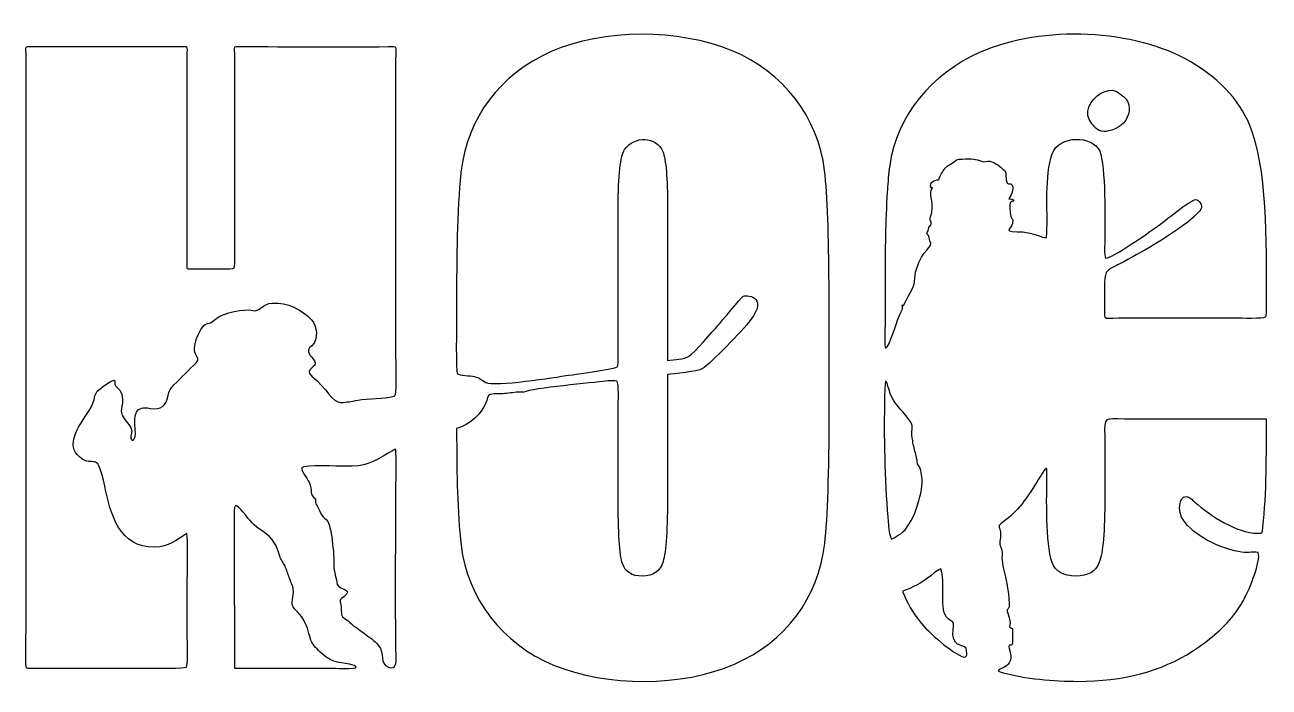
# Model space of a CAD drawing. Header units: centimetres. Extents: x -4.92 to -1.62, y 5.11 to 7.23.
# Drawn here: x -4.915 to -3.201, y 5.109 to 6.021 of the extents above; entities that cross this region are included whole.
import ezdxf

# ---------------------------------------------------------------- set-up
doc = ezdxf.new("R2010")
doc.units = ezdxf.units.CM
doc.header["$MEASUREMENT"] = 0
doc.layers.add('layer 1', color=7, linetype='Continuous')

msp = doc.modelspace()

# ---------------------------------------------------------------- linework, layer by layer
at = {"layer": 'layer 1', "color": 250}
for points, knots in [([(-3.40618, 5.69155), (-3.37722, 5.70666), (-3.34303, 5.72671), (-3.31667, 5.74593), (-3.31667, 5.74593), (-3.31171, 5.74957), (-3.29775, 5.76131), (-3.29454, 5.76689), (-3.29454, 5.76689), (-3.29198, 5.77132), (-3.29705, 5.78042), (-3.30205, 5.78009), (-3.30205, 5.78009), (-3.30866, 5.77965), (-3.3461, 5.74923), (-3.35512, 5.74265), (-3.35512, 5.74265), (-3.36604, 5.7347), (-3.41514, 5.70047), (-3.42573, 5.69914), (-3.42573, 5.69914), (-3.42839, 5.70314), (-3.42698, 5.71919), (-3.42694, 5.7246), (-3.42694, 5.7246), (-3.42675, 5.74941), (-3.42579, 5.82606), (-3.4341, 5.84653), (-3.4341, 5.84653), (-3.4438, 5.86871), (-3.48998, 5.86919), (-3.4997, 5.84311), (-3.4997, 5.84311), (-3.5103, 5.81151), (-3.50542, 5.76674), (-3.50706, 5.73325), (-3.50706, 5.73325), (-3.50717, 5.73113), (-3.5074, 5.72931), (-3.50775, 5.72722), (-3.50775, 5.72722), (-3.52663, 5.73167), (-3.52561, 5.73504), (-3.54804, 5.73573), (-3.54804, 5.73573), (-3.57079, 5.73644), (-3.55246, 5.73905), (-3.55385, 5.75147), (-3.55385, 5.75147), (-3.55416, 5.75427), (-3.55666, 5.7535), (-3.55762, 5.76154), (-3.55762, 5.76154), (-3.56018, 5.78313), (-3.55314, 5.77559), (-3.5526, 5.77835), (-3.5526, 5.77835), (-3.55216, 5.7806), (-3.55779, 5.78061), (-3.55953, 5.78116), (-3.55953, 5.78116), (-3.55561, 5.78702), (-3.55223, 5.79275), (-3.55456, 5.79984), (-3.55456, 5.79984), (-3.55659, 5.80368), (-3.56119, 5.7992), (-3.5623, 5.8041), (-3.5623, 5.8041), (-3.56422, 5.81265), (-3.56252, 5.81754), (-3.56544, 5.82), (-3.56544, 5.82), (-3.57158, 5.82517), (-3.57722, 5.83116), (-3.58563, 5.83282), (-3.58563, 5.83282), (-3.59005, 5.83369), (-3.59317, 5.83095), (-3.59721, 5.8328), (-3.59721, 5.8328), (-3.60421, 5.836), (-3.61158, 5.83622), (-3.61907, 5.83597), (-3.61907, 5.83597), (-3.63306, 5.83549), (-3.62623, 5.83692), (-3.64272, 5.82712), (-3.64272, 5.82712), (-3.64723, 5.82444), (-3.65018, 5.81929), (-3.65323, 5.81385), (-3.65323, 5.81385), (-3.65789, 5.80553), (-3.65302, 5.80834), (-3.65836, 5.80695), (-3.65836, 5.80695), (-3.6703, 5.80461), (-3.66646, 5.79819), (-3.66681, 5.79682), (-3.66681, 5.79682), (-3.66708, 5.79579), (-3.66522, 5.79658), (-3.66443, 5.79618), (-3.66443, 5.79618), (-3.67171, 5.78781), (-3.65988, 5.77598), (-3.66773, 5.75463), (-3.66773, 5.75463), (-3.66891, 5.75143), (-3.66325, 5.74705), (-3.66819, 5.74365), (-3.66819, 5.74365), (-3.67138, 5.74146), (-3.66892, 5.73765), (-3.67182, 5.73463), (-3.67182, 5.73463), (-3.67248, 5.73394), (-3.67281, 5.7326), (-3.67174, 5.73212), (-3.67174, 5.73212), (-3.66847, 5.73065), (-3.66886, 5.72461), (-3.66815, 5.72331), (-3.66815, 5.72331), (-3.66226, 5.71258), (-3.67916, 5.71299), (-3.68678, 5.68395), (-3.68678, 5.68395), (-3.68817, 5.67864), (-3.68927, 5.67297), (-3.68911, 5.66732), (-3.68911, 5.66732), (-3.69041, 5.65767), (-3.69939, 5.64598), (-3.70341, 5.63558), (-3.70341, 5.63558), (-3.70423, 5.63347), (-3.70491, 5.63378), (-3.70652, 5.63502), (-3.70652, 5.63502), (-3.7039, 5.62921), (-3.70812, 5.62543), (-3.71068, 5.61946), (-3.71068, 5.61946), (-3.71412, 5.61142), (-3.72354, 5.57776), (-3.72922, 5.57508), (-3.72922, 5.57508), (-3.73109, 5.57701), (-3.72987, 5.60406), (-3.72985, 5.60879), (-3.72985, 5.60879), (-3.72978, 5.62686), (-3.72967, 5.64494), (-3.72969, 5.66301), (-3.72969, 5.66301), (-3.7298, 5.70293), (-3.72964, 5.74257), (-3.7274, 5.78244), (-3.7274, 5.78244), (-3.7272, 5.7859), (-3.72698, 5.78935), (-3.72675, 5.79281), (-3.72675, 5.79281), (-3.72599, 5.8041), (-3.72501, 5.81532), (-3.7235, 5.82653), (-3.7235, 5.82653), (-3.71407, 5.89521), (-3.6661, 5.95314), (-3.59863, 5.98294), (-3.59863, 5.98294), (-3.51358, 6.02051), (-3.3847, 6.0148), (-3.30832, 5.96943), (-3.30832, 5.96943), (-3.26579, 5.9442), (-3.23786, 5.91267), (-3.22435, 5.87483), (-3.22435, 5.87483), (-3.20062, 5.80682), (-3.20482, 5.70263), (-3.20421, 5.63005), (-3.20421, 5.63005), (-3.2042, 5.62808), (-3.20422, 5.61972), (-3.20557, 5.61839), (-3.20557, 5.61839), (-3.20801, 5.616), (-3.24082, 5.61711), (-3.24635, 5.6171), (-3.24635, 5.6171), (-3.30031, 5.61701), (-3.35435, 5.61724), (-3.40829, 5.61704), (-3.40829, 5.61704), (-3.43168, 5.61696), (-3.42731, 5.61236), (-3.42732, 5.63802), (-3.42732, 5.63802), (-3.42733, 5.64721), (-3.42885, 5.6726), (-3.42501, 5.67939), (-3.42501, 5.67939), (-3.42194, 5.68481), (-3.41172, 5.68873), (-3.40618, 5.69155)], [0, 0, 0, 0, 0.0188679, 0.0188679, 0.0188679, 0.0188679, 0.0377358, 0.0377358, 0.0377358, 0.0377358, 0.0566038, 0.0566038, 0.0566038, 0.0566038, 0.0754717, 0.0754717, 0.0754717, 0.0754717, 0.0943396, 0.0943396, 0.0943396, 0.0943396, 0.1132075, 0.1132075, 0.1132075, 0.1132075, 0.1320755, 0.1320755, 0.1320755, 0.1320755, 0.1509434, 0.1509434, 0.1509434, 0.1509434, 0.1698113, 0.1698113, 0.1698113, 0.1698113, 0.1886792, 0.1886792, 0.1886792, 0.1886792, 0.2075472, 0.2075472, 0.2075472, 0.2075472, 0.2264151, 0.2264151, 0.2264151, 0.2264151, 0.245283, 0.245283, 0.245283, 0.245283, 0.2641509, 0.2641509, 0.2641509, 0.2641509, 0.2830189, 0.2830189, 0.2830189, 0.2830189, 0.3018868, 0.3018868, 0.3018868, 0.3018868, 0.3207547, 0.3207547, 0.3207547, 0.3207547, 0.3396226, 0.3396226, 0.3396226, 0.3396226, 0.3584906, 0.3584906, 0.3584906, 0.3584906, 0.3773585, 0.3773585, 0.3773585, 0.3773585, 0.3962264, 0.3962264, 0.3962264, 0.3962264, 0.4150943, 0.4150943, 0.4150943, 0.4150943, 0.4339623, 0.4339623, 0.4339623, 0.4339623, 0.4528302, 0.4528302, 0.4528302, 0.4528302, 0.4716981, 0.4716981, 0.4716981, 0.4716981, 0.490566, 0.490566, 0.490566, 0.490566, 0.509434, 0.509434, 0.509434, 0.509434, 0.5283019, 0.5283019, 0.5283019, 0.5283019, 0.5471698, 0.5471698, 0.5471698, 0.5471698, 0.5660377, 0.5660377, 0.5660377, 0.5660377, 0.5849057, 0.5849057, 0.5849057, 0.5849057, 0.6037736, 0.6037736, 0.6037736, 0.6037736, 0.6226415, 0.6226415, 0.6226415, 0.6226415, 0.6415094, 0.6415094, 0.6415094, 0.6415094, 0.6603774, 0.6603774, 0.6603774, 0.6603774, 0.6792453, 0.6792453, 0.6792453, 0.6792453, 0.6981132, 0.6981132, 0.6981132, 0.6981132, 0.7169811, 0.7169811, 0.7169811, 0.7169811, 0.7358491, 0.7358491, 0.7358491, 0.7358491, 0.754717, 0.754717, 0.754717, 0.754717, 0.7735849, 0.7735849, 0.7735849, 0.7735849, 0.7924528, 0.7924528, 0.7924528, 0.7924528, 0.8113208, 0.8113208, 0.8113208, 0.8113208, 0.8301887, 0.8301887, 0.8301887, 0.8301887, 0.8490566, 0.8490566, 0.8490566, 0.8490566, 0.8679245, 0.8679245, 0.8679245, 0.8679245, 0.8867925, 0.8867925, 0.8867925, 0.8867925, 0.9056604, 0.9056604, 0.9056604, 0.9056604, 0.9245283, 0.9245283, 0.9245283, 0.9245283, 0.9433962, 0.9433962, 0.9433962, 0.9433962, 0.9622642, 0.9622642, 0.9622642, 0.9622642, 1, 1, 1, 1]), ([(-3.80694, 5.48883), (-3.80694, 5.40288), (-3.80892, 5.34215), (-3.81306, 5.30647), (-3.81306, 5.30647), (-3.82153, 5.2318), (-3.86679, 5.17116), (-3.93722, 5.14033), (-3.93722, 5.14033), (-4.00956, 5.10865), (-4.11278, 5.10865), (-4.1868, 5.13907), (-4.1868, 5.13907), (-4.25732, 5.16804), (-4.3054, 5.23072), (-4.3142, 5.30395), (-4.3142, 5.30395), (-4.31957, 5.35047), (-4.31997, 5.40352), (-4.32036, 5.45039), (-4.32036, 5.45039), (-4.3204, 5.45518), (-4.32043, 5.45997), (-4.32045, 5.46477), (-4.32045, 5.46477), (-4.30264, 5.46922), (-4.28451, 5.48575), (-4.27882, 5.50341), (-4.27882, 5.50341), (-4.27677, 5.50976), (-4.2775, 5.51196), (-4.26842, 5.51226), (-4.26842, 5.51226), (-4.2608, 5.51251), (-4.25659, 5.51241), (-4.24871, 5.5134), (-4.24871, 5.5134), (-4.24114, 5.51435), (-4.23526, 5.51513), (-4.22755, 5.51484), (-4.22755, 5.51484), (-4.2166, 5.52013), (-4.13125, 5.5281), (-4.11505, 5.52989), (-4.11505, 5.52989), (-4.11274, 5.53015), (-4.10128, 5.53121), (-4.09961, 5.52999), (-4.09961, 5.52999), (-4.09621, 5.52753), (-4.09778, 5.4992), (-4.09778, 5.49388), (-4.09778, 5.49388), (-4.09784, 5.4528), (-4.09778, 5.41171), (-4.09778, 5.37062), (-4.09778, 5.37062), (-4.09778, 5.32107), (-4.0958, 5.29043), (-4.09184, 5.2789), (-4.09184, 5.2789), (-4.08787, 5.26719), (-4.07868, 5.26142), (-4.06426, 5.26142), (-4.06426, 5.26142), (-4.04949, 5.26142), (-4.03994, 5.26809), (-4.03579, 5.28142), (-4.03579, 5.28142), (-4.03165, 5.29476), (-4.02967, 5.32665), (-4.02967, 5.37693), (-4.02967, 5.37693), (-4.02967, 5.43091), (-4.02967, 5.4849), (-4.02967, 5.53888), (-4.02967, 5.53888), (-4.02194, 5.53982), (-3.98732, 5.54338), (-3.98212, 5.54674), (-3.98212, 5.54674), (-3.96887, 5.55529), (-3.92648, 5.5998), (-3.91566, 5.61359), (-3.91566, 5.61359), (-3.88862, 5.64897), (-3.92359, 5.64845), (-3.92583, 5.64673), (-3.92583, 5.64673), (-3.92794, 5.64511), (-3.95601, 5.61151), (-3.96047, 5.60637), (-3.96047, 5.60637), (-3.96704, 5.59878), (-3.99297, 5.56881), (-3.99927, 5.56477), (-3.99927, 5.56477), (-4.00756, 5.55946), (-4.01995, 5.55967), (-4.02967, 5.55858), (-4.02967, 5.55858), (-4.02967, 5.55858), (-4.02967, 5.76977), (-4.02967, 5.76977), (-4.02967, 5.76977), (-4.02967, 5.80941), (-4.03183, 5.83482), (-4.03615, 5.84599), (-4.03615, 5.84599), (-4.04465, 5.86775), (-4.07599, 5.86794), (-4.08877, 5.84906), (-4.08877, 5.84906), (-4.09472, 5.84023), (-4.09778, 5.81374), (-4.09778, 5.76977), (-4.09778, 5.76977), (-4.09778, 5.70022), (-4.09807, 5.63066), (-4.09754, 5.56111), (-4.09754, 5.56111), (-4.09753, 5.55906), (-4.09772, 5.55086), (-4.09909, 5.54947), (-4.09909, 5.54947), (-4.10145, 5.54708), (-4.15804, 5.53931), (-4.16581, 5.53815), (-4.16581, 5.53815), (-4.18451, 5.53533), (-4.26833, 5.52177), (-4.28032, 5.5283), (-4.28032, 5.5283), (-4.28677, 5.53182), (-4.28771, 5.53434), (-4.29624, 5.53646), (-4.29624, 5.53646), (-4.30107, 5.53767), (-4.31689, 5.53713), (-4.31955, 5.54059), (-4.31955, 5.54059), (-4.32146, 5.54309), (-4.32054, 5.60836), (-4.32052, 5.61656), (-4.32052, 5.61656), (-4.32043, 5.67573), (-4.32063, 5.73869), (-4.31622, 5.79757), (-4.31622, 5.79757), (-4.31572, 5.80424), (-4.31512, 5.81087), (-4.31438, 5.81752), (-4.31438, 5.81752), (-4.30592, 5.89219), (-4.26065, 5.95283), (-4.19023, 5.98367), (-4.19023, 5.98367), (-4.11788, 6.01534), (-4.01467, 6.01534), (-3.94065, 5.98493), (-3.94065, 5.98493), (-3.87013, 5.95595), (-3.82205, 5.89327), (-3.81325, 5.82004), (-3.81325, 5.82004), (-3.80522, 5.75332), (-3.80694, 5.58137), (-3.80694, 5.48883)], [0, 0, 0, 0, 0.0232558, 0.0232558, 0.0232558, 0.0232558, 0.0465116, 0.0465116, 0.0465116, 0.0465116, 0.0697674, 0.0697674, 0.0697674, 0.0697674, 0.0930233, 0.0930233, 0.0930233, 0.0930233, 0.1162791, 0.1162791, 0.1162791, 0.1162791, 0.1395349, 0.1395349, 0.1395349, 0.1395349, 0.1627907, 0.1627907, 0.1627907, 0.1627907, 0.1860465, 0.1860465, 0.1860465, 0.1860465, 0.2093023, 0.2093023, 0.2093023, 0.2093023, 0.2325581, 0.2325581, 0.2325581, 0.2325581, 0.255814, 0.255814, 0.255814, 0.255814, 0.2790698, 0.2790698, 0.2790698, 0.2790698, 0.3023256, 0.3023256, 0.3023256, 0.3023256, 0.3255814, 0.3255814, 0.3255814, 0.3255814, 0.3488372, 0.3488372, 0.3488372, 0.3488372, 0.372093, 0.372093, 0.372093, 0.372093, 0.3953488, 0.3953488, 0.3953488, 0.3953488, 0.4186047, 0.4186047, 0.4186047, 0.4186047, 0.4418605, 0.4418605, 0.4418605, 0.4418605, 0.4651163, 0.4651163, 0.4651163, 0.4651163, 0.4883721, 0.4883721, 0.4883721, 0.4883721, 0.5116279, 0.5116279, 0.5116279, 0.5116279, 0.5348837, 0.5348837, 0.5348837, 0.5348837, 0.5581395, 0.5581395, 0.5581395, 0.5581395, 0.5813953, 0.5813953, 0.5813953, 0.5813953, 0.6046512, 0.6046512, 0.6046512, 0.6046512, 0.627907, 0.627907, 0.627907, 0.627907, 0.6511628, 0.6511628, 0.6511628, 0.6511628, 0.6744186, 0.6744186, 0.6744186, 0.6744186, 0.6976744, 0.6976744, 0.6976744, 0.6976744, 0.7209302, 0.7209302, 0.7209302, 0.7209302, 0.744186, 0.744186, 0.744186, 0.744186, 0.7674419, 0.7674419, 0.7674419, 0.7674419, 0.7906977, 0.7906977, 0.7906977, 0.7906977, 0.8139535, 0.8139535, 0.8139535, 0.8139535, 0.8372093, 0.8372093, 0.8372093, 0.8372093, 0.8604651, 0.8604651, 0.8604651, 0.8604651, 0.8837209, 0.8837209, 0.8837209, 0.8837209, 0.9069767, 0.9069767, 0.9069767, 0.9069767, 0.9302326, 0.9302326, 0.9302326, 0.9302326, 0.9534884, 0.9534884, 0.9534884, 0.9534884, 1, 1, 1, 1]), ([(-4.48036, 5.50056), (-4.49093, 5.5001), (-4.49943, 5.51994), (-4.51979, 5.5368), (-4.51979, 5.5368), (-4.53247, 5.54729), (-4.51002, 5.54862), (-4.5162, 5.55791), (-4.5162, 5.55791), (-4.52072, 5.5647), (-4.52992, 5.57075), (-4.5201, 5.57875), (-4.5201, 5.57875), (-4.50976, 5.58717), (-4.51319, 5.60672), (-4.51991, 5.61388), (-4.51991, 5.61388), (-4.53437, 5.62888), (-4.55295, 5.63909), (-4.57438, 5.6375), (-4.57438, 5.6375), (-4.5883, 5.63647), (-4.59233, 5.6249), (-4.60111, 5.62723), (-4.60111, 5.62723), (-4.61313, 5.63042), (-4.64121, 5.6237), (-4.65097, 5.61681), (-4.65097, 5.61681), (-4.65097, 5.61681), (-4.65467, 5.61375), (-4.65467, 5.61375), (-4.65467, 5.61375), (-4.66201, 5.60647), (-4.66591, 5.61332), (-4.67271, 5.60116), (-4.67271, 5.60116), (-4.69409, 5.56289), (-4.66929, 5.56478), (-4.67933, 5.55515), (-4.67933, 5.55515), (-4.68969, 5.54521), (-4.69969, 5.5349), (-4.7099, 5.5248), (-4.7099, 5.5248), (-4.71409, 5.52066), (-4.71706, 5.51652), (-4.71792, 5.51002), (-4.71792, 5.51002), (-4.72075, 5.4957), (-4.72748, 5.49037), (-4.74206, 5.49249), (-4.74206, 5.49249), (-4.74779, 5.49332), (-4.7529, 5.49465), (-4.75859, 5.4908), (-4.75859, 5.4908), (-4.7695, 5.48343), (-4.75912, 5.45705), (-4.76513, 5.44946), (-4.76513, 5.44946), (-4.76713, 5.44693), (-4.7712, 5.45002), (-4.76887, 5.45652), (-4.76887, 5.45652), (-4.76359, 5.47128), (-4.78728, 5.47565), (-4.78162, 5.49547), (-4.78162, 5.49547), (-4.77928, 5.50365), (-4.78092, 5.51355), (-4.78659, 5.51994), (-4.78659, 5.51994), (-4.78922, 5.5223), (-4.79257, 5.52451), (-4.79141, 5.52937), (-4.79141, 5.52937), (-4.78947, 5.53753), (-4.81438, 5.51772), (-4.81558, 5.51601), (-4.81558, 5.51601), (-4.8228, 5.50576), (-4.81456, 5.50705), (-4.83223, 5.48104), (-4.83223, 5.48104), (-4.84404, 5.4636), (-4.86052, 5.43723), (-4.83553, 5.4222), (-4.83553, 5.4222), (-4.81904, 5.41228), (-4.81546, 5.43426), (-4.80535, 5.38526), (-4.80535, 5.38526), (-4.79736, 5.34669), (-4.78539, 5.30048), (-4.73661, 5.30147), (-4.73661, 5.30147), (-4.71641, 5.30188), (-4.70803, 5.31067), (-4.69213, 5.32003), (-4.69213, 5.32003), (-4.69046, 5.30987), (-4.69129, 5.28842), (-4.69135, 5.27719), (-4.69135, 5.27719), (-4.69142, 5.26466), (-4.69154, 5.25212), (-4.69155, 5.23958), (-4.69155, 5.23958), (-4.69155, 5.20879), (-4.69155, 5.17807), (-4.69134, 5.14727), (-4.69134, 5.14727), (-4.69133, 5.14533), (-4.69151, 5.13753), (-4.69283, 5.1362), (-4.69283, 5.1362), (-4.69526, 5.13379), (-4.73384, 5.13492), (-4.73987, 5.13492), (-4.73987, 5.13492), (-4.79522, 5.13491), (-4.85056, 5.13453), (-4.9059, 5.13488), (-4.9059, 5.13488), (-4.91535, 5.13495), (-4.91409, 5.13383), (-4.91437, 5.14323), (-4.91437, 5.14323), (-4.91478, 5.15664), (-4.91427, 5.17174), (-4.91427, 5.18538), (-4.91427, 5.18538), (-4.91427, 5.26386), (-4.91426, 5.34235), (-4.91425, 5.42084), (-4.91425, 5.42084), (-4.91423, 5.60809), (-4.91415, 5.79534), (-4.91427, 5.98259), (-4.91427, 5.98259), (-4.91427, 5.984), (-4.91456, 5.98807), (-4.9141, 5.98909), (-4.9141, 5.98909), (-4.91332, 5.99082), (-4.90994, 5.99024), (-4.90831, 5.99019), (-4.90831, 5.99019), (-4.90286, 5.99003), (-4.89707, 5.99015), (-4.89158, 5.99015), (-4.89158, 5.99015), (-4.82743, 5.99015), (-4.76327, 5.99003), (-4.69911, 5.99015), (-4.69911, 5.99015), (-4.69776, 5.99015), (-4.69271, 5.99052), (-4.69194, 5.98979), (-4.69194, 5.98979), (-4.69116, 5.98903), (-4.69155, 5.98283), (-4.69155, 5.98132), (-4.69155, 5.98132), (-4.69158, 5.88438), (-4.69139, 5.78742), (-4.69154, 5.69047), (-4.69154, 5.69047), (-4.69155, 5.68956), (-4.69175, 5.68492), (-4.69129, 5.68444), (-4.69129, 5.68444), (-4.69073, 5.68387), (-4.68392, 5.68417), (-4.6827, 5.68417), (-4.6827, 5.68417), (-4.67358, 5.68417), (-4.63514, 5.68335), (-4.62934, 5.68478), (-4.62934, 5.68478), (-4.62689, 5.68538), (-4.62753, 5.68502), (-4.62691, 5.68861), (-4.62691, 5.68861), (-4.62577, 5.69514), (-4.62667, 5.71592), (-4.62667, 5.72404), (-4.62667, 5.72404), (-4.62665, 5.81009), (-4.62658, 5.89613), (-4.62667, 5.98217), (-4.62667, 5.98217), (-4.62667, 5.98448), (-4.6269, 5.98782), (-4.62651, 5.98998), (-4.62651, 5.98998), (-4.62471, 5.99039), (-4.62033, 5.99016), (-4.61827, 5.99015), (-4.61827, 5.99015), (-4.55048, 5.99015), (-4.48232, 5.98955), (-4.41458, 5.99016), (-4.41458, 5.99016), (-4.4008, 5.99028), (-4.40386, 5.99195), (-4.40393, 5.97335), (-4.40393, 5.97335), (-4.40448, 5.83837), (-4.40394, 5.70314), (-4.40394, 5.56814), (-4.40394, 5.56814), (-4.40394, 5.55941), (-4.40325, 5.51695), (-4.40448, 5.51192), (-4.40448, 5.51192), (-4.40508, 5.50945), (-4.40498, 5.51002), (-4.40813, 5.5089), (-4.40813, 5.5089), (-4.41887, 5.50506), (-4.44244, 5.5065), (-4.45654, 5.50374), (-4.45654, 5.50374), (-4.46573, 5.50194), (-4.4707, 5.50107), (-4.48036, 5.50056)], [0, 0, 0, 0, 0.0172414, 0.0172414, 0.0172414, 0.0172414, 0.0344828, 0.0344828, 0.0344828, 0.0344828, 0.0517241, 0.0517241, 0.0517241, 0.0517241, 0.0689655, 0.0689655, 0.0689655, 0.0689655, 0.0862069, 0.0862069, 0.0862069, 0.0862069, 0.1034483, 0.1034483, 0.1034483, 0.1034483, 0.1206897, 0.1206897, 0.1206897, 0.1206897, 0.137931, 0.137931, 0.137931, 0.137931, 0.1551724, 0.1551724, 0.1551724, 0.1551724, 0.1724138, 0.1724138, 0.1724138, 0.1724138, 0.1896552, 0.1896552, 0.1896552, 0.1896552, 0.2068966, 0.2068966, 0.2068966, 0.2068966, 0.2241379, 0.2241379, 0.2241379, 0.2241379, 0.2413793, 0.2413793, 0.2413793, 0.2413793, 0.2586207, 0.2586207, 0.2586207, 0.2586207, 0.2758621, 0.2758621, 0.2758621, 0.2758621, 0.2931034, 0.2931034, 0.2931034, 0.2931034, 0.3103448, 0.3103448, 0.3103448, 0.3103448, 0.3275862, 0.3275862, 0.3275862, 0.3275862, 0.3448276, 0.3448276, 0.3448276, 0.3448276, 0.362069, 0.362069, 0.362069, 0.362069, 0.3793103, 0.3793103, 0.3793103, 0.3793103, 0.3965517, 0.3965517, 0.3965517, 0.3965517, 0.4137931, 0.4137931, 0.4137931, 0.4137931, 0.4310345, 0.4310345, 0.4310345, 0.4310345, 0.4482759, 0.4482759, 0.4482759, 0.4482759, 0.4655172, 0.4655172, 0.4655172, 0.4655172, 0.4827586, 0.4827586, 0.4827586, 0.4827586, 0.5, 0.5, 0.5, 0.5, 0.5172414, 0.5172414, 0.5172414, 0.5172414, 0.5344828, 0.5344828, 0.5344828, 0.5344828, 0.5517241, 0.5517241, 0.5517241, 0.5517241, 0.5689655, 0.5689655, 0.5689655, 0.5689655, 0.5862069, 0.5862069, 0.5862069, 0.5862069, 0.6034483, 0.6034483, 0.6034483, 0.6034483, 0.6206897, 0.6206897, 0.6206897, 0.6206897, 0.637931, 0.637931, 0.637931, 0.637931, 0.6551724, 0.6551724, 0.6551724, 0.6551724, 0.6724138, 0.6724138, 0.6724138, 0.6724138, 0.6896552, 0.6896552, 0.6896552, 0.6896552, 0.7068966, 0.7068966, 0.7068966, 0.7068966, 0.7241379, 0.7241379, 0.7241379, 0.7241379, 0.7413793, 0.7413793, 0.7413793, 0.7413793, 0.7586207, 0.7586207, 0.7586207, 0.7586207, 0.7758621, 0.7758621, 0.7758621, 0.7758621, 0.7931034, 0.7931034, 0.7931034, 0.7931034, 0.8103448, 0.8103448, 0.8103448, 0.8103448, 0.8275862, 0.8275862, 0.8275862, 0.8275862, 0.8448276, 0.8448276, 0.8448276, 0.8448276, 0.862069, 0.862069, 0.862069, 0.862069, 0.8793103, 0.8793103, 0.8793103, 0.8793103, 0.8965517, 0.8965517, 0.8965517, 0.8965517, 0.9137931, 0.9137931, 0.9137931, 0.9137931, 0.9310345, 0.9310345, 0.9310345, 0.9310345, 0.9482759, 0.9482759, 0.9482759, 0.9482759, 0.9655172, 0.9655172, 0.9655172, 0.9655172, 1, 1, 1, 1]), ([(-3.39806, 5.88953), (-3.39227, 5.89924), (-3.39, 5.91295), (-3.40146, 5.92177), (-3.40146, 5.92177), (-3.40874, 5.92738), (-3.41555, 5.93558), (-3.43249, 5.92635), (-3.43249, 5.92635), (-3.44713, 5.91838), (-3.45725, 5.89761), (-3.44535, 5.88529), (-3.44535, 5.88529), (-3.44109, 5.88088), (-3.43822, 5.8741), (-3.42862, 5.87371), (-3.42862, 5.87371), (-3.42065, 5.87358), (-3.40479, 5.87825), (-3.39806, 5.88953)], [0, 0, 0, 0, 0.1666667, 0.1666667, 0.1666667, 0.1666667, 0.3333333, 0.3333333, 0.3333333, 0.3333333, 0.5, 0.5, 0.5, 0.5, 0.6666667, 0.6666667, 0.6666667, 0.6666667, 1, 1, 1, 1]), ([(-3.68594, 5.42272), (-3.68489, 5.42085), (-3.68679, 5.41679), (-3.68373, 5.41377), (-3.68373, 5.41377), (-3.68043, 5.41051), (-3.67885, 5.3977), (-3.67863, 5.39403), (-3.67863, 5.39403), (-3.67808, 5.37467), (-3.69147, 5.33076), (-3.70833, 5.31992), (-3.70833, 5.31992), (-3.71349, 5.3166), (-3.7151, 5.31486), (-3.72129, 5.31234), (-3.72129, 5.31234), (-3.72524, 5.31985), (-3.72608, 5.34233), (-3.72682, 5.35176), (-3.72682, 5.35176), (-3.7308, 5.40669), (-3.73182, 5.46403), (-3.73026, 5.51909), (-3.73026, 5.51909), (-3.72954, 5.54442), (-3.72591, 5.51881), (-3.72107, 5.50881), (-3.72107, 5.50881), (-3.71455, 5.49533), (-3.7029, 5.4867), (-3.69466, 5.47391), (-3.69466, 5.47391), (-3.6894, 5.46538), (-3.69499, 5.46197), (-3.69262, 5.45198), (-3.69262, 5.45198), (-3.69168, 5.44914), (-3.69196, 5.4463), (-3.69095, 5.44242), (-3.69095, 5.44242), (-3.68941, 5.43653), (-3.68794, 5.43059), (-3.68644, 5.42469), (-3.68644, 5.42469), (-3.68644, 5.42469), (-3.68594, 5.42272), (-3.68594, 5.42272)], [0, 0, 0, 0, 0.0769231, 0.0769231, 0.0769231, 0.0769231, 0.1538462, 0.1538462, 0.1538462, 0.1538462, 0.2307692, 0.2307692, 0.2307692, 0.2307692, 0.3076923, 0.3076923, 0.3076923, 0.3076923, 0.3846154, 0.3846154, 0.3846154, 0.3846154, 0.4615385, 0.4615385, 0.4615385, 0.4615385, 0.5384615, 0.5384615, 0.5384615, 0.5384615, 0.6153846, 0.6153846, 0.6153846, 0.6153846, 0.6923077, 0.6923077, 0.6923077, 0.6923077, 0.7692308, 0.7692308, 0.7692308, 0.7692308, 0.8461538, 0.8461538, 0.8461538, 0.8461538, 1, 1, 1, 1]), ([(-3.4997, 5.28034), (-3.49483, 5.26773), (-3.48384, 5.26142), (-3.4669, 5.26142), (-3.4669, 5.26142), (-3.4505, 5.26142), (-3.43969, 5.26773), (-3.43464, 5.28052), (-3.43464, 5.28052), (-3.4296, 5.29314), (-3.42707, 5.32305), (-3.42707, 5.37008), (-3.42707, 5.37008), (-3.42707, 5.39792), (-3.42653, 5.42685), (-3.42717, 5.45455), (-3.42717, 5.45455), (-3.42781, 5.48218), (-3.42738, 5.47783), (-3.39977, 5.47767), (-3.39977, 5.47767), (-3.33471, 5.47732), (-3.26943, 5.47766), (-3.20435, 5.47766), (-3.20435, 5.47766), (-3.20435, 5.42897), (-3.20395, 5.37679), (-3.20925, 5.32849), (-3.20925, 5.32849), (-3.21016, 5.32013), (-3.20917, 5.32032), (-3.21635, 5.32042), (-3.21635, 5.32042), (-3.24597, 5.32086), (-3.28107, 5.34435), (-3.30277, 5.3632), (-3.30277, 5.3632), (-3.30429, 5.36453), (-3.30578, 5.36586), (-3.30728, 5.36721), (-3.30728, 5.36721), (-3.32241, 5.38103), (-3.32888, 5.35481), (-3.31973, 5.33984), (-3.31973, 5.33984), (-3.3036, 5.31574), (-3.27049, 5.30122), (-3.24297, 5.29523), (-3.24297, 5.29523), (-3.23077, 5.29257), (-3.22499, 5.29546), (-3.21553, 5.29403), (-3.21553, 5.29403), (-3.21166, 5.28198), (-3.2281, 5.24276), (-3.23438, 5.23099), (-3.23438, 5.23099), (-3.23876, 5.2228), (-3.2434, 5.21559), (-3.24905, 5.20822), (-3.24905, 5.20822), (-3.26488, 5.18798), (-3.28464, 5.1724), (-3.30598, 5.15835), (-3.30598, 5.15835), (-3.34887, 5.13041), (-3.40149, 5.11654), (-3.4642, 5.11654), (-3.4642, 5.11654), (-3.49634, 5.1167), (-3.53796, 5.1198), (-3.56869, 5.12896), (-3.56869, 5.12896), (-3.58629, 5.1342), (-3.5509, 5.13102), (-3.55729, 5.15627), (-3.55729, 5.15627), (-3.55778, 5.1582), (-3.56077, 5.16524), (-3.55874, 5.1663), (-3.55874, 5.1663), (-3.55874, 5.1663), (-3.55764, 5.16651), (-3.55764, 5.16651), (-3.55764, 5.16651), (-3.55502, 5.16652), (-3.55475, 5.16636), (-3.55424, 5.1691), (-3.55424, 5.1691), (-3.55425, 5.17531), (-3.55424, 5.18153), (-3.55425, 5.18774), (-3.55425, 5.18774), (-3.55426, 5.19183), (-3.55995, 5.1882), (-3.55795, 5.19402), (-3.55795, 5.19402), (-3.55517, 5.20211), (-3.56511, 5.21358), (-3.56021, 5.21662), (-3.56021, 5.21662), (-3.55573, 5.2194), (-3.56287, 5.25475), (-3.56398, 5.26052), (-3.56398, 5.26052), (-3.56585, 5.27021), (-3.56963, 5.28088), (-3.56874, 5.28974), (-3.56874, 5.28974), (-3.56749, 5.30207), (-3.57326, 5.30132), (-3.57152, 5.30971), (-3.57152, 5.30971), (-3.56707, 5.33864), (-3.58433, 5.32189), (-3.5571, 5.34425), (-3.5571, 5.34425), (-3.53968, 5.35856), (-3.5233, 5.38745), (-3.51097, 5.40662), (-3.51097, 5.40662), (-3.5058, 5.41468), (-3.50691, 5.40636), (-3.50694, 5.40078), (-3.50694, 5.40078), (-3.50709, 5.36998), (-3.50904, 5.30768), (-3.4997, 5.28034)], [0, 0, 0, 0, 0.030303, 0.030303, 0.030303, 0.030303, 0.0606061, 0.0606061, 0.0606061, 0.0606061, 0.0909091, 0.0909091, 0.0909091, 0.0909091, 0.1212121, 0.1212121, 0.1212121, 0.1212121, 0.1515152, 0.1515152, 0.1515152, 0.1515152, 0.1818182, 0.1818182, 0.1818182, 0.1818182, 0.2121212, 0.2121212, 0.2121212, 0.2121212, 0.2424242, 0.2424242, 0.2424242, 0.2424242, 0.2727273, 0.2727273, 0.2727273, 0.2727273, 0.3030303, 0.3030303, 0.3030303, 0.3030303, 0.3333333, 0.3333333, 0.3333333, 0.3333333, 0.3636364, 0.3636364, 0.3636364, 0.3636364, 0.3939394, 0.3939394, 0.3939394, 0.3939394, 0.4242424, 0.4242424, 0.4242424, 0.4242424, 0.4545455, 0.4545455, 0.4545455, 0.4545455, 0.4848485, 0.4848485, 0.4848485, 0.4848485, 0.5151515, 0.5151515, 0.5151515, 0.5151515, 0.5454545, 0.5454545, 0.5454545, 0.5454545, 0.5757576, 0.5757576, 0.5757576, 0.5757576, 0.6060606, 0.6060606, 0.6060606, 0.6060606, 0.6363636, 0.6363636, 0.6363636, 0.6363636, 0.6666667, 0.6666667, 0.6666667, 0.6666667, 0.6969697, 0.6969697, 0.6969697, 0.6969697, 0.7272727, 0.7272727, 0.7272727, 0.7272727, 0.7575758, 0.7575758, 0.7575758, 0.7575758, 0.7878788, 0.7878788, 0.7878788, 0.7878788, 0.8181818, 0.8181818, 0.8181818, 0.8181818, 0.8484848, 0.8484848, 0.8484848, 0.8484848, 0.8787879, 0.8787879, 0.8787879, 0.8787879, 0.9090909, 0.9090909, 0.9090909, 0.9090909, 0.9393939, 0.9393939, 0.9393939, 0.9393939, 1, 1, 1, 1]), ([(-4.47609, 5.20429), (-4.48082, 5.20728), (-4.47828, 5.21448), (-4.47998, 5.22188), (-4.47998, 5.22188), (-4.48162, 5.22902), (-4.48177, 5.22898), (-4.47576, 5.23304), (-4.47576, 5.23304), (-4.46171, 5.24391), (-4.48159, 5.24218), (-4.48501, 5.24994), (-4.48501, 5.24994), (-4.48575, 5.25884), (-4.48983, 5.26705), (-4.48946, 5.27633), (-4.48946, 5.27633), (-4.48893, 5.28938), (-4.49115, 5.30242), (-4.4922, 5.31542), (-4.4922, 5.31542), (-4.49697, 5.34712), (-4.503, 5.33512), (-4.50933, 5.35175), (-4.50933, 5.35175), (-4.51254, 5.3602), (-4.51543, 5.3586), (-4.51475, 5.36807), (-4.51475, 5.36807), (-4.52455, 5.37377), (-4.51799, 5.37924), (-4.52379, 5.39103), (-4.52379, 5.39103), (-4.5256, 5.39471), (-4.53547, 5.40778), (-4.5337, 5.41079), (-4.5337, 5.41079), (-4.53125, 5.41498), (-4.48205, 5.4128), (-4.47469, 5.41283), (-4.47469, 5.41283), (-4.47119, 5.41285), (-4.46773, 5.41282), (-4.46423, 5.41274), (-4.46423, 5.41274), (-4.44084, 5.4129), (-4.42704, 5.424), (-4.40789, 5.43467), (-4.40789, 5.43467), (-4.40362, 5.43704), (-4.40434, 5.43768), (-4.40394, 5.43097), (-4.40394, 5.43097), (-4.40315, 5.41769), (-4.40391, 5.40264), (-4.40394, 5.38917), (-4.40394, 5.38917), (-4.40396, 5.3096), (-4.40528, 5.22921), (-4.40371, 5.14974), (-4.40371, 5.14974), (-4.40357, 5.14254), (-4.40342, 5.13222), (-4.41407, 5.13627), (-4.41407, 5.13627), (-4.42759, 5.1414), (-4.4183, 5.15418), (-4.42838, 5.16641), (-4.42838, 5.16641), (-4.43345, 5.17254), (-4.44106, 5.17793), (-4.44753, 5.18258), (-4.44753, 5.18258), (-4.45571, 5.18853), (-4.46045, 5.19135), (-4.46804, 5.19801), (-4.46804, 5.19801), (-4.47084, 5.20047), (-4.47298, 5.20219), (-4.47609, 5.20429)], [0, 0, 0, 0, 0.047619, 0.047619, 0.047619, 0.047619, 0.0952381, 0.0952381, 0.0952381, 0.0952381, 0.1428571, 0.1428571, 0.1428571, 0.1428571, 0.1904762, 0.1904762, 0.1904762, 0.1904762, 0.2380952, 0.2380952, 0.2380952, 0.2380952, 0.2857143, 0.2857143, 0.2857143, 0.2857143, 0.3333333, 0.3333333, 0.3333333, 0.3333333, 0.3809524, 0.3809524, 0.3809524, 0.3809524, 0.4285714, 0.4285714, 0.4285714, 0.4285714, 0.4761905, 0.4761905, 0.4761905, 0.4761905, 0.5238095, 0.5238095, 0.5238095, 0.5238095, 0.5714286, 0.5714286, 0.5714286, 0.5714286, 0.6190476, 0.6190476, 0.6190476, 0.6190476, 0.6666667, 0.6666667, 0.6666667, 0.6666667, 0.7142857, 0.7142857, 0.7142857, 0.7142857, 0.7619048, 0.7619048, 0.7619048, 0.7619048, 0.8095238, 0.8095238, 0.8095238, 0.8095238, 0.8571429, 0.8571429, 0.8571429, 0.8571429, 0.9047619, 0.9047619, 0.9047619, 0.9047619, 1, 1, 1, 1]), ([(-4.62699, 5.34695), (-4.62707, 5.36311), (-4.62431, 5.36081), (-4.61459, 5.34947), (-4.61459, 5.34947), (-4.60434, 5.33753), (-4.60093, 5.3315), (-4.58709, 5.32274), (-4.58709, 5.32274), (-4.57277, 5.31368), (-4.56893, 5.30467), (-4.56414, 5.28906), (-4.56414, 5.28906), (-4.56248, 5.28365), (-4.55934, 5.28098), (-4.55684, 5.27524), (-4.55684, 5.27524), (-4.55461, 5.27012), (-4.55289, 5.26478), (-4.55112, 5.25949), (-4.55112, 5.25949), (-4.54821, 5.25043), (-4.54254, 5.24568), (-4.54648, 5.22968), (-4.54648, 5.22968), (-4.54936, 5.21615), (-4.54147, 5.21654), (-4.53386, 5.20559), (-4.53386, 5.20559), (-4.52516, 5.192), (-4.5259, 5.18756), (-4.52113, 5.17345), (-4.52113, 5.17345), (-4.51847, 5.16558), (-4.51202, 5.16044), (-4.50615, 5.15486), (-4.50615, 5.15486), (-4.48967, 5.13922), (-4.4793, 5.1445), (-4.46176, 5.1382), (-4.46176, 5.1382), (-4.44679, 5.13282), (-4.48776, 5.13464), (-4.48954, 5.13465), (-4.48954, 5.13465), (-4.53526, 5.13476), (-4.58095, 5.13493), (-4.62667, 5.13492), (-4.62667, 5.13492), (-4.62667, 5.2056), (-4.62669, 5.27628), (-4.62699, 5.34695)], [0, 0, 0, 0, 0.0714286, 0.0714286, 0.0714286, 0.0714286, 0.1428571, 0.1428571, 0.1428571, 0.1428571, 0.2142857, 0.2142857, 0.2142857, 0.2142857, 0.2857143, 0.2857143, 0.2857143, 0.2857143, 0.3571429, 0.3571429, 0.3571429, 0.3571429, 0.4285714, 0.4285714, 0.4285714, 0.4285714, 0.5, 0.5, 0.5, 0.5, 0.5714286, 0.5714286, 0.5714286, 0.5714286, 0.6428571, 0.6428571, 0.6428571, 0.6428571, 0.7142857, 0.7142857, 0.7142857, 0.7142857, 0.7857143, 0.7857143, 0.7857143, 0.7857143, 0.8571429, 0.8571429, 0.8571429, 0.8571429, 1, 1, 1, 1]), ([(-3.63611, 5.18831), (-3.63953, 5.16371), (-3.62192, 5.16704), (-3.6188, 5.16266), (-3.6188, 5.16266), (-3.6177, 5.16112), (-3.61535, 5.14909), (-3.62061, 5.14998), (-3.62061, 5.14998), (-3.63695, 5.15377), (-3.67091, 5.18497), (-3.68196, 5.19886), (-3.68196, 5.19886), (-3.69116, 5.21042), (-3.70011, 5.22571), (-3.7055, 5.23946), (-3.7055, 5.23946), (-3.70635, 5.24163), (-3.70386, 5.2412), (-3.70082, 5.24238), (-3.70082, 5.24238), (-3.68693, 5.24779), (-3.67402, 5.25606), (-3.66249, 5.26539), (-3.66249, 5.26539), (-3.65926, 5.26801), (-3.65677, 5.26962), (-3.65314, 5.27164), (-3.65314, 5.27164), (-3.6462, 5.25497), (-3.65626, 5.21326), (-3.64309, 5.20275), (-3.64309, 5.20275), (-3.6361, 5.19717), (-3.63439, 5.20053), (-3.63611, 5.18831)], [0, 0, 0, 0, 0.1, 0.1, 0.1, 0.1, 0.2, 0.2, 0.2, 0.2, 0.3, 0.3, 0.3, 0.3, 0.4, 0.4, 0.4, 0.4, 0.5, 0.5, 0.5, 0.5, 0.6, 0.6, 0.6, 0.6, 0.7, 0.7, 0.7, 0.7, 0.8, 0.8, 0.8, 0.8, 1, 1, 1, 1])]:
    msp.add_open_spline(points, degree=3, knots=knots, dxfattribs=at)

doc.saveas('drawing.dxf')
